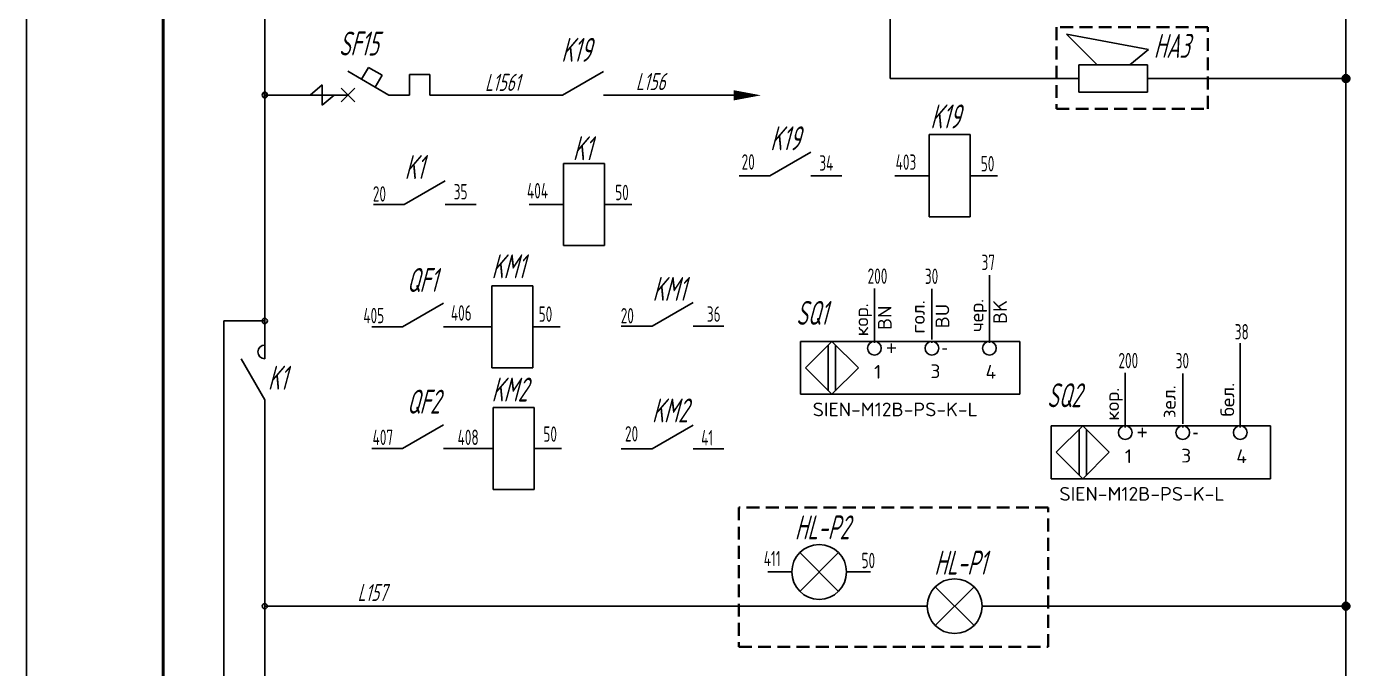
# Model space of a CAD drawing. Header units: millimetres. Extents: x 294 to 6216, y -3442 to 2720.
# Drawn here: x 1625.8 to 1819, y 532.4 to 626.2 of the extents above; entities that cross this region are included whole.
import ezdxf

# ---------------------------------------------------------------- set-up
doc = ezdxf.new("R2010")
doc.units = ezdxf.units.MM
doc.header["$LTSCALE"] = 15
for name, pattern in [('DOT', [0.25, 0, -0.25]), ('HIDDEN2', [0.1875, 0.125, -0.0625]), ('K5LT_BASIC', [0])]:
    doc.linetypes.add(name, pattern=pattern)
for name, color, linetype, lineweight in [('0.35 TEXT', 7, 'Continuous', 35), ('0.4 ТЕКСТ', 7, 'Continuous', 40), ('LWT 0.6', 7, 'Continuous', 50), ('LWT 0.7', 7, 'Continuous', 70)]:
    doc.layers.add(name, color=color, linetype=linetype, lineweight=lineweight)
doc.styles.add('33', font='gost.shx', dxfattribs={"width": 0.75, "oblique": 15, "height": 2.5})
doc.styles.add('34', font='gost.shx', dxfattribs={"width": 0.75, "oblique": 15, "height": 3.5})
doc.styles.add('OPIS', font='TXT.SHX', dxfattribs={"height": 1.5})
doc.styles.add('OPSI', font='ISI-ROMANS_PL.SHX', dxfattribs={"height": 1.5})

# ---------------------------------------------------------------- blocks, each defined once
blk = doc.blocks.new('Лампа сигнальная')
at = {"linetype": 'K5LT_BASIC'}
for p, q in [((10.33, -2.83), (4.67, 2.83)), ((4.67, -2.83), (10.33, 2.83)), ((3.5, 0), (0, 0)), ((15, 0), (11.5, 0))]:
    blk.add_line(p, q, dxfattribs=at)
blk.add_circle((7.5, 0), 4, dxfattribs=at)
blk = doc.blocks.new('НР контакт')
at = {"linetype": 'K5LT_BASIC'}
for p, q in [((4.5, 0), (10.5, 3.46)), ((4.5, 0), (0, 0)), ((15, 0), (10.5, 0))]:
    blk.add_line(p, q, dxfattribs=at)
blk = doc.blocks.new('Реле')
at = {"linetype": 'K5LT_BASIC'}
for p, q in [((5, 6), (5, -6)), ((11, 6), (5, 6)), ((11, -6), (11, 6)), ((5, 0), (0, 0)), ((15, 0), (11, 0)), ((5, -6), (11, -6))]:
    blk.add_line(p, q, dxfattribs=at)
blk = doc.blocks.new('Контакт контактора')
at = {"linetype": 'K5LT_BASIC'}
for p, q in [((4.5, 0), (10.5, 3.46)), ((4.5, 0), (0, 0)), ((15, 0), (10.5, 0))]:
    blk.add_line(p, q, dxfattribs=at)
blk.add_arc((11.5, 0), 1, 0, 180, dxfattribs=at)

msp = doc.modelspace()

# ---------------------------------------------------------------- linework, layer by layer
for p, q in [((1625.845, 809.294, -0.041), (1625.845, 215.294, -0.041)), ((1625.845, 809.294, -0.041), (1625.845, 215.294, -0.041)), ((1818.672, 795.789, -0.041), (1818.672, 223.304, -0.041)), ((1660.672, 783.668, -0.041), (1660.672, 582.145, -0.041)), ((1752.039, 618.594, -0.041), (1752.039, 636.545, -0.041)), ((1782.325, 620.594, -0.041), (1777.821, 625.098, -0.041)), ((1777.821, 625.098, -0.041), (1789.804, 622.854, -0.041)), ((1789.804, 622.854, -0.041), (1787.096, 620.594, -0.041)), ((1674.825, 618.497, -0.041), (1675.825, 620.227, -0.041)), ((1677.825, 619.067, -0.041), (1675.825, 620.227, -0.041)), ((1789.65, 620.594, -0.041), (1779.65, 620.594, -0.041)), ((1779.65, 620.594, -0.041), (1779.65, 616.594, -0.041)), ((1789.65, 616.594, -0.041), (1789.65, 620.594, -0.041)), ((1678.825, 616.187, -0.041), (1672.825, 619.647, -0.041)), ((1676.825, 617.337, -0.041), (1677.825, 619.067, -0.041)), ((1681.804, 616.187, -0.041), (1681.804, 619.187, -0.041)), ((1681.804, 619.187, -0.041), (1684.804, 619.187, -0.041)), ((1684.804, 619.187, -0.041), (1684.804, 616.187, -0.041)), ((1752.039, 618.594, -0.041), (1779.65, 618.594, -0.041)), ((1789.65, 618.594, -0.041), (1818.672, 618.594, -0.041)), ((1669.075, 617.687, -0.041), (1667.325, 616.187, -0.041)), ((1669.075, 614.687, -0.041), (1669.075, 617.687, -0.041)), ((1671.825, 617.187, -0.041), (1673.825, 615.187, -0.041)), ((1673.825, 617.187, -0.041), (1671.825, 615.187, -0.041)), ((1779.65, 616.594, -0.041), (1789.65, 616.594, -0.041)), ((1672.825, 616.187, -0.041), (1660.672, 616.187, -0.041)), ((1670.825, 616.187, -0.041), (1669.075, 614.687, -0.041)), ((1681.804, 616.187, -0.041), (1678.825, 616.187, -0.041)), ((1678.825, 616.187, -0.041), (1680.804, 616.187, -0.041)), ((1680.804, 616.187, -0.041), (1681.804, 616.187, -0.041)), ((1699.656, 616.142, -0.041), (1684.804, 616.142, -0.041)), ((1714.656, 616.142, -0.041), (1729.19, 616.142, -0.041)), ((1766.57, 580.225, -0.041), (1766.57, 589.848, -0.041)), ((1749.764, 580.225, -0.041), (1749.764, 587.908, -0.041)), ((1758.167, 580.456, -0.041), (1758.167, 587.856, -0.041)), ((1654.672, 583.17, -0.041), (1654.672, 223.304, -0.041)), ((1654.672, 583.17, -0.041), (1660.672, 583.17, -0.041)), ((1738.953, 580.193, -0.041), (1771.004, 580.193, -0.041)), ((1738.953, 572.456, -0.041), (1738.953, 580.193, -0.041)), ((1743.558, 580.193, -0.041), (1739.689, 576.325, -0.041)), ((1743.026, 579.661, -0.041), (1743.026, 572.988, -0.041)), ((1743.558, 580.193, -0.041), (1747.426, 576.325, -0.041)), ((1744.09, 579.661, -0.041), (1744.09, 572.988, -0.041)), ((1749.764, 580.193, -0.041), (1749.764, 579.962, -0.041)), ((1758.167, 580.193, -0.041), (1758.167, 579.962, -0.041)), ((1766.57, 580.193, -0.041), (1766.57, 579.962, -0.041)), ((1771.004, 580.193, -0.041), (1771.004, 572.456, -0.041)), ((1803.22, 567.891, -0.041), (1803.22, 579.947, -0.041)), ((1739.689, 576.325, -0.041), (1743.558, 572.456, -0.041)), ((1747.426, 576.325, -0.041), (1743.558, 572.456, -0.041)), ((1786.414, 567.891, -0.041), (1786.414, 575.574, -0.041)), ((1794.817, 568.122, -0.041), (1794.817, 575.523, -0.041)), ((1738.953, 572.456, -0.041), (1771.004, 572.456, -0.041)), ((1660.672, 567.145, -0.041), (1660.672, 223.304, -0.041)), ((1775.603, 567.859, -0.041), (1807.654, 567.859, -0.041)), ((1775.603, 560.123, -0.041), (1775.603, 567.859, -0.041)), ((1780.207, 567.859, -0.041), (1776.339, 563.991, -0.041)), ((1779.675, 567.327, -0.041), (1779.675, 560.655, -0.041)), ((1780.207, 567.859, -0.041), (1784.075, 563.991, -0.041)), ((1780.739, 567.327, -0.041), (1780.739, 560.655, -0.041)), ((1786.414, 567.859, -0.041), (1786.414, 567.628, -0.041)), ((1794.817, 567.859, -0.041), (1794.817, 567.628, -0.041)), ((1803.22, 567.859, -0.041), (1803.22, 567.628, -0.041)), ((1807.654, 567.859, -0.041), (1807.654, 560.123, -0.041)), ((1776.339, 563.991, -0.041), (1780.207, 560.123, -0.041)), ((1784.075, 563.991, -0.041), (1780.207, 560.123, -0.041)), ((1775.603, 560.123, -0.041), (1807.654, 560.123, -0.041)), ((1753.985, 541.507, -0.041), (1660.672, 541.507, -0.041)), ((1767.715, 541.507, -0.041), (1818.672, 541.507, -0.041))]:
    msp.add_line(p, q)
at = {"elevation": -0.041}
msp.add_lwpolyline([(1729.19, 616.142, 1.5, 0, 0), (1733.19, 616.142, 0, 0, 0)], format="xyseb", dxfattribs=at)
for centre in [(1749.764, 579.193, -0.041), (1758.167, 579.193, -0.041), (1766.57, 579.193, -0.041), (1786.414, 566.859, -0.041), (1794.817, 566.859, -0.041), (1803.22, 566.859, -0.041)]:
    msp.add_circle(centre, 1)
for centre, start, end in [((1660.672, 583.17, -0.041), 0, 180), ((1660.672, 583.17, -0.041), 180, 0), ((1660.672, 541.507, -0.041), 0, 180), ((1660.672, 541.507, -0.041), 180, 0)]:
    msp.add_arc(centre, 0.375, start, end)
at = {"layer": '0.35 TEXT'}
for start, end in [(0, 180), (180, 0)]:
    msp.add_arc((1660.672, 616.187, -0.041), 0.375, start, end, dxfattribs=at)
at = {"layer": '0.4 ТЕКСТ', "linetype": 'HIDDEN2', "elevation": -0.02}
for points in [[(1776.359, 614.189), (1798.483, 614.189), (1798.483, 626.077), (1776.359, 626.077)], [(1729.955, 535.542), (1775.147, 535.542), (1775.147, 555.931), (1729.955, 555.931)]]:
    msp.add_lwpolyline(points, close=True, dxfattribs=at)
at = {"layer": 'LWT 0.6'}
msp.add_line((1645.845, 220.294, -0.041), (1645.845, 804.294, -0.041), dxfattribs=at)
at = {"layer": 'LWT 0.7'}
for centre, start, end in [((1818.672, 618.594, -0.041), 0, 180), ((1818.672, 618.594, -0.041), 180, 0), ((1818.672, 541.507, -0.041), 0, 180), ((1818.672, 541.507, -0.041), 180, 0)]:
    msp.add_arc(centre, 0.375, start, end, dxfattribs=at)

# ---------------------------------------------------------------- block references
for name, p in [('НР контакт', (1699.656, 616.142, -0.041)), ('Реле', (1752.749, 604.396, -0.041)), ('НР контакт', (1729.976, 604.396, -0.041)), ('Реле', (1699.323, 600.192, -0.041)), ('НР контакт', (1676.551, 600.192, -0.041)), ('Реле', (1688.831, 582.312, -0.041)), ('НР контакт', (1676.304, 582.312, -0.041)), ('НР контакт', (1712.776, 582.391, -0.041)), ('Реле', (1689.054, 564.537, -0.041)), ('НР контакт', (1676.304, 564.537, -0.041)), ('НР контакт', (1712.776, 564.481, -0.041)), ('Лампа сигнальная', (1734.188, 546.502, -0.041)), ('Лампа сигнальная', (1753.985, 541.507, -0.041))]:
    msp.add_blockref(name, p)
at = {"rotation": 90}
msp.add_blockref('Контакт контактора', (1660.672, 567.145, -0.041), dxfattribs=at)

# ---------------------------------------------------------------- texts
at = {"lineweight": 0, "char_height": 2, "width": 19.057, "attachment_point": 1, "rotation": 90, "style": 'OPIS'}
for s, insert in [('кор.', (1746.857, 580.928, -0.041)), ('гол.', (1755.114, 581.326, -0.041)), ('BU', (1758.695, 582.104, -0.041)), ('чер.', (1763.687, 581.552, -0.041)), ('BK', (1767.124, 582.728, -0.041)), ('BN', (1750.267, 581.854, -0.041)), ('бел.', (1800.337, 569.219, -0.041)), ('кор.', (1783.506, 568.594, -0.041)), ('зел.', (1791.764, 568.993, -0.041))]:
    msp.add_mtext(s, dxfattribs=dict(at, insert=insert))
at = {"linetype": 'DOT', "char_height": 2, "width": 1.7, "attachment_point": 1, "style": 'OPSI'}
for s, insert in [('+', (1751.471, 580.248, -0.041)), ('-', (1759.572, 580.308, -0.041)), ('+', (1788.12, 567.914, -0.041)), ('-', (1796.221, 567.975, -0.041))]:
    msp.add_mtext(s, dxfattribs=dict(at, insert=insert))
at = {"lineweight": 0, "char_height": 2, "width": 19.05703, "attachment_point": 1, "style": 'OPIS'}
for insert in [(1740.741, 571.248, -0.041), (1776.792, 558.914, -0.041)]:
    msp.add_mtext('SIEN-M12B-PS-K-L', dxfattribs=dict(at, insert=insert))
at = {"style": 'OPIS', "flags": 4}
for tag, p in [('1', (1749.713, 574.744, -0.041)), ('3', (1757.939, 574.827, -0.041)), ('4', (1765.994, 574.744, -0.041)), ('1', (1786.362, 562.411, -0.041)), ('3', (1794.588, 562.494, -0.041)), ('4', (1802.643, 562.411, -0.041))]:
    msp.add_attdef(tag, p, 'Z', height=2, dxfattribs=at)
at = {"layer": '0.35 TEXT', "oblique": 15}
for s, height, style, width, p in [('SF15', 3.5, '34', 0.75, (1671.502, 621.957, -0.041)), ('K19', 3.5, '34', 0.75, (1703.997, 621.038, -0.041)), ('HA3', 3.5, '34', 0.75, (1790.577, 621.611, -0.041)), ('L1561', 2.5, '33', 0.8, (1692.859, 616.785, -0.041)), ('L156', 2.5, '33', 0.8, (1714.906, 616.896, -0.041)), ('K19', 3.5, '34', 0.75, (1757.93, 611.307, -0.041)), ('K19', 3.5, '34', 0.75, (1734.536, 608.113, -0.041)), ('K1', 3.5, '34', 0.75, (1705.692, 606.659, -0.041)), ('K1', 3.5, '34', 0.75, (1681.11, 603.909, -0.041)), ('KM1', 3.5, '34', 0.75, (1693.813, 589.409, -0.041)), ('QF1', 3.5, '34', 0.75, (1681.432, 587.41, -0.041)), ('KM1', 3.5, '34', 0.75, (1717.335, 586.108, -0.041)), ('SQ1', 3.5, '34', 0.75, (1738.318, 582.605, -0.041)), ('K1', 3.5, '34', 0.75, (1661.125, 573.129, -0.041)), ('KM2', 3.5, '34', 0.75, (1693.813, 571.405, -0.041)), ('SQ2', 3.5, '34', 0.75, (1774.982, 570.569, -0.041)), ('QF2', 3.5, '34', 0.75, (1681.432, 569.635, -0.041)), ('KM2', 3.5, '34', 0.75, (1717.25, 568.352, -0.041)), ('HL-Р2', 3.5, '34', 0.75, (1738.127, 551.266, -0.041)), ('HL-Р1', 3.5, '34', 0.75, (1758.512, 546.116, -0.041)), ('L157', 2.5, '33', 0.8, (1674.236, 542.25, -0.041))]:
    msp.add_text(s, height=height, dxfattribs=dict(at, style=style, width=width)).set_placement(p)
at = {"layer": '0.35 TEXT', "style": '33', "width": 0.774574}
for s, p in [('20', (1730.357, 605.281, -0.041)), ('34', (1741.71, 605.133, -0.041)), ('403', (1752.864, 605.257, -0.041)), ('50', (1765.304, 605.024, -0.041)), ('20', (1676.466, 600.614, -0.041)), ('35', (1688.284, 600.929, -0.041)), ('404', (1698.996, 601.078, -0.041)), ('50', (1711.878, 600.82, -0.041)), ('37', (1765.417, 590.613, -0.041)), ('200', (1748.77, 588.6, -0.041)), ('30', (1757.136, 588.58, -0.041)), ('406', (1687.87, 583.22, -0.041)), ('405', (1675.079, 582.838, -0.041)), ('50', (1700.7, 583.053, -0.041)), ('20', (1712.69, 582.813, -0.041)), ('36', (1725.273, 583.056, -0.041)), ('38', (1802.414, 580.47, -0.041)), ('200', (1785.42, 576.267, -0.041)), ('30', (1793.786, 576.247, -0.041)), ('407', (1676.429, 565.046, -0.041)), ('408', (1688.851, 565.046, -0.041)), ('50', (1701.388, 565.521, -0.041)), ('20', (1713.313, 565.564, -0.041)), ('41', (1724.444, 564.987, -0.041)), ('411', (1733.592, 547.34, -0.041)), ('50', (1747.879, 547.054, -0.041))]:
    msp.add_text(s, height=2.25, dxfattribs=at).set_placement(p)

doc.saveas('drawing.dxf')
